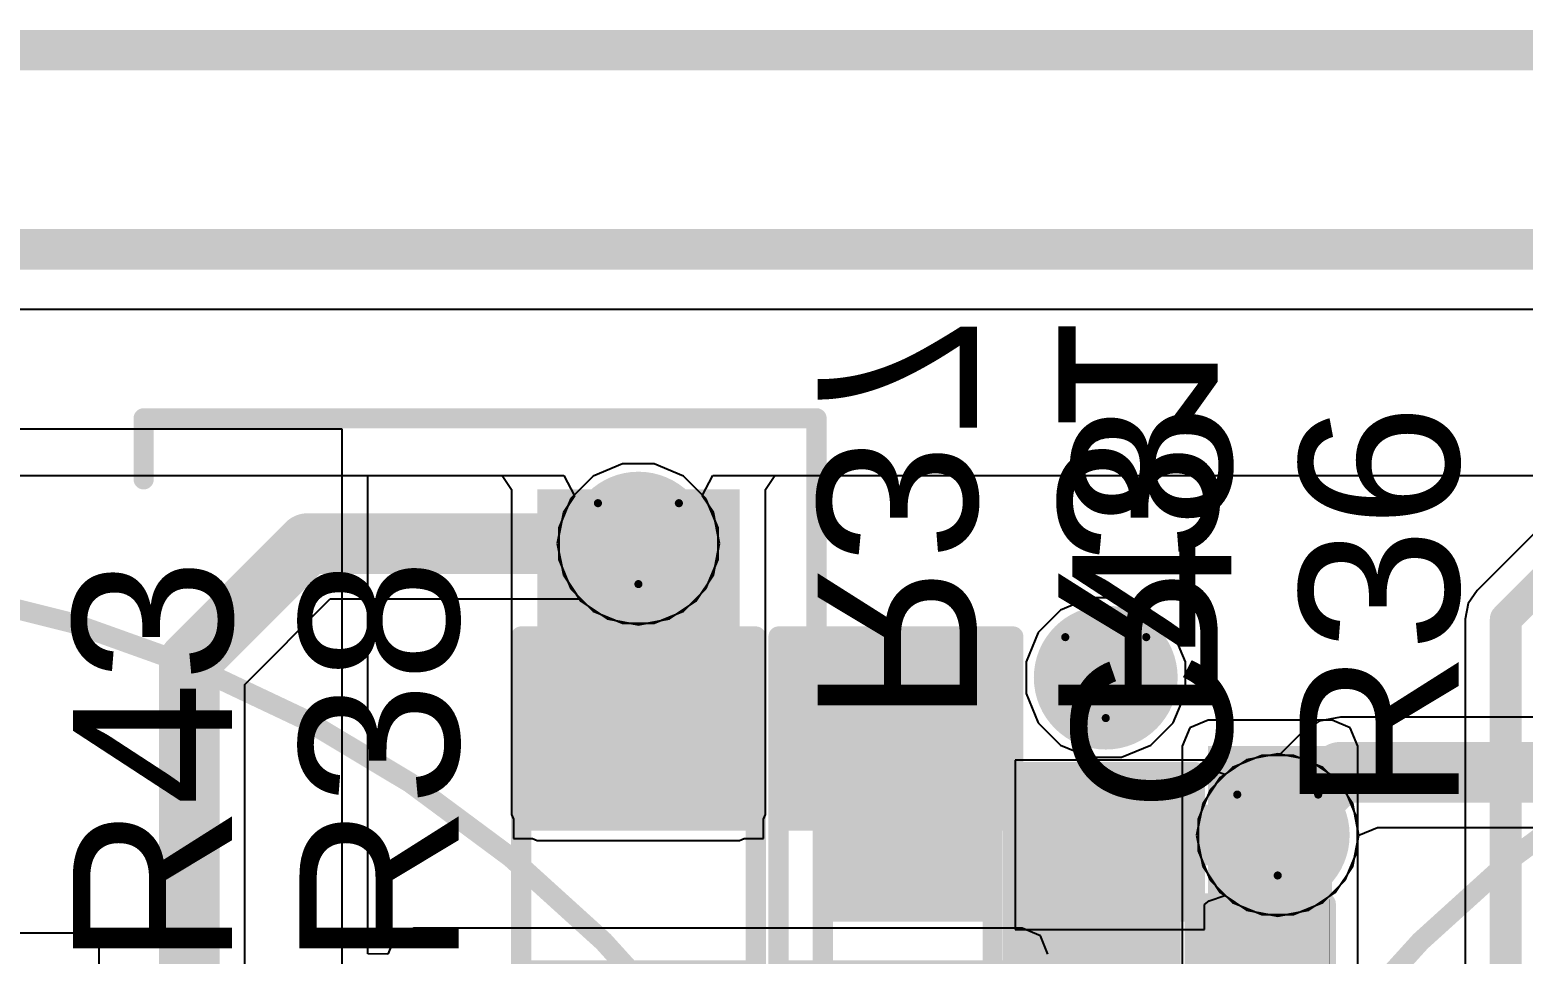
# Model space of a CAD drawing. Header units: inches. Extents: x -3 to 423, y -3 to 110.
# Drawn here: x 10.45 to 19.83, y 75 to 80.8 of the extents above; entities that cross this region are included whole.
import ezdxf

# ---------------------------------------------------------------- set-up
doc = ezdxf.new("R2010")
doc.units = ezdxf.units.IN
for name, color, linetype in [('Board Outline', 56, 'Continuous'), ('Bottom Layer', 5, 'Continuous'), ('Bottom Overlay', 54, 'Continuous'), ('Bottom Paste', 16, 'Continuous'), ('Bottom Solder', 6, 'Continuous'), ('Drill Drawing', 1, 'Continuous'), ('Mechanical 3', 76, 'Continuous'), ('Mid Layer', 16, 'Continuous'), ('Mid Layer 2', 76, 'Continuous'), ('Top Layer', 1, 'Continuous'), ('Top Overlay', 2, 'Continuous'), ('Top Paste', 8, 'Continuous'), ('Top Solder', 216, 'Continuous'), ('Via Holes', 16, 'Continuous')]:
    doc.layers.add(name, color=color, linetype=linetype)
doc.styles.add('Arial', font='', dxfattribs={"height": 0.2})
doc.styles.get('Arial').set_extended_font_data('Arial')

# ---------------------------------------------------------------- blocks, each defined once
blk = doc.blocks.new('DGH256Q2R7_B_2')
at = {"layer": 'Bottom Overlay'}
blk.add_lwpolyline([(8, 0, 0.127, 0.127, 1), (-8, 0, 0.127, 0.127, 1)], format="xyseb", close=True, dxfattribs=at)
blk = doc.blocks.new('DGH256Q2R7_B_5')
at = {"layer": 'Bottom Overlay'}
blk.add_lwpolyline([(8, 0, 0.127, 0.127, 1), (-8, 0, 0.127, 0.127, 1)], format="xyseb", close=True, dxfattribs=at)
blk = doc.blocks.new('RES_0805_12')
at = {"layer": 'Top Layer'}
for points in [[(-1.524, 0.635), (-0.508, 0.635), (-0.508, -0.635), (-1.524, -0.635)], [(0.508, 0.635), (1.524, 0.635), (1.524, -0.635), (0.508, -0.635)]]:
    blk.add_hatch(color=1, dxfattribs=at).paths.add_polyline_path(points)
at = {"layer": 'Top Paste'}
for points in [[(-1.524, 0.635), (-0.508, 0.635), (-0.508, -0.635), (-1.524, -0.635)], [(0.508, 0.635), (1.524, 0.635), (1.524, -0.635), (0.508, -0.635)]]:
    blk.add_hatch(color=8, dxfattribs=at).paths.add_polyline_path(points)
at = {"layer": 'Top Solder'}
for points in [[(-1.6256, 0.7366), (-0.4064, 0.7366), (-0.4064, -0.7366), (-1.6256, -0.7366)], [(0.4064, 0.7366), (1.6256, 0.7366), (1.6256, -0.7366), (0.4064, -0.7366)]]:
    blk.add_hatch(color=216, dxfattribs=at).paths.add_polyline_path(points)
at = {"layer": 'Top Overlay'}
for points in [[(1.6256, 0.7366, 0.127, 0.127, 0), (-1.6256, 0.7366, 0.127, 0.127, 0)], [(-1.6256, -0.7366, 0.127, 0.127, 0), (-1.6256, 0.7366, 0.127, 0.127, 0)], [(1.6256, -0.7366, 0.127, 0.127, 0), (1.6256, 0.7366, 0.127, 0.127, 0)], [(1.6256, -0.7366, 0.127, 0.127, 0), (-1.6256, -0.7366, 0.127, 0.127, 0)]]:
    blk.add_lwpolyline(points, format="xyseb", dxfattribs=at)
for points in [[(-1.65735, 0.7366, 0.0635, 0.0635, 1), (-1.59385, 0.7366, 0.0635, 0.0635, 1)], [(-1.65735, 0.7366, 0.0635, 0.0635, 1), (-1.59385, 0.7366, 0.0635, 0.0635, 1)], [(1.59385, 0.7366, 0.0635, 0.0635, 1), (1.65735, 0.7366, 0.0635, 0.0635, 1)], [(1.59385, 0.7366, 0.0635, 0.0635, 1), (1.65735, 0.7366, 0.0635, 0.0635, 1)], [(-1.65735, -0.7366, 0.0635, 0.0635, 1), (-1.59385, -0.7366, 0.0635, 0.0635, 1)], [(-1.65735, -0.7366, 0.0635, 0.0635, 1), (-1.59385, -0.7366, 0.0635, 0.0635, 1)], [(1.59385, -0.7366, 0.0635, 0.0635, 1), (1.65735, -0.7366, 0.0635, 0.0635, 1)], [(1.59385, -0.7366, 0.0635, 0.0635, 1), (1.65735, -0.7366, 0.0635, 0.0635, 1)]]:
    blk.add_lwpolyline(points, format="xyseb", close=True, dxfattribs=at)
blk = doc.blocks.new('RES_0805_13')
at = {"layer": 'Top Layer'}
for points in [[(-1.524, 0.635), (-0.508, 0.635), (-0.508, -0.635), (-1.524, -0.635)], [(0.508, 0.635), (1.524, 0.635), (1.524, -0.635), (0.508, -0.635)]]:
    blk.add_hatch(color=1, dxfattribs=at).paths.add_polyline_path(points)
at = {"layer": 'Top Paste'}
for points in [[(-1.524, 0.635), (-0.508, 0.635), (-0.508, -0.635), (-1.524, -0.635)], [(0.508, 0.635), (1.524, 0.635), (1.524, -0.635), (0.508, -0.635)]]:
    blk.add_hatch(color=8, dxfattribs=at).paths.add_polyline_path(points)
at = {"layer": 'Top Solder'}
for points in [[(-1.6256, 0.7366), (-0.4064, 0.7366), (-0.4064, -0.7366), (-1.6256, -0.7366)], [(0.4064, 0.7366), (1.6256, 0.7366), (1.6256, -0.7366), (0.4064, -0.7366)]]:
    blk.add_hatch(color=216, dxfattribs=at).paths.add_polyline_path(points)
at = {"layer": 'Top Overlay'}
for points in [[(-1.6256, 0.7366, 0.127, 0.127, 0), (1.6256, 0.7366, 0.127, 0.127, 0)], [(-1.6256, 0.7366, 0.127, 0.127, 0), (-1.6256, -0.7366, 0.127, 0.127, 0)], [(1.6256, 0.7366, 0.127, 0.127, 0), (1.6256, -0.7366, 0.127, 0.127, 0)], [(-1.6256, -0.7366, 0.127, 0.127, 0), (1.6256, -0.7366, 0.127, 0.127, 0)]]:
    blk.add_lwpolyline(points, format="xyseb", dxfattribs=at)
for points in [[(-1.65735, 0.7366, 0.0635, 0.0635, 1), (-1.59385, 0.7366, 0.0635, 0.0635, 1)], [(-1.65735, 0.7366, 0.0635, 0.0635, 1), (-1.59385, 0.7366, 0.0635, 0.0635, 1)], [(1.59385, 0.7366, 0.0635, 0.0635, 1), (1.65735, 0.7366, 0.0635, 0.0635, 1)], [(1.59385, 0.7366, 0.0635, 0.0635, 1), (1.65735, 0.7366, 0.0635, 0.0635, 1)], [(-1.65735, -0.7366, 0.0635, 0.0635, 1), (-1.59385, -0.7366, 0.0635, 0.0635, 1)], [(-1.65735, -0.7366, 0.0635, 0.0635, 1), (-1.59385, -0.7366, 0.0635, 0.0635, 1)], [(1.59385, -0.7366, 0.0635, 0.0635, 1), (1.65735, -0.7366, 0.0635, 0.0635, 1)], [(1.59385, -0.7366, 0.0635, 0.0635, 1), (1.65735, -0.7366, 0.0635, 0.0635, 1)]]:
    blk.add_lwpolyline(points, format="xyseb", close=True, dxfattribs=at)
blk = doc.blocks.new('R___0402_14')
at = {"layer": 'Top Layer'}
for points in [[(-0.6985, -0.3175), (-0.6985, 0.3175), (-0.2413, 0.3175), (-0.2413, -0.3175)], [(0.2413, -0.3175), (0.2413, 0.3175), (0.6985, 0.3175), (0.6985, -0.3175)]]:
    blk.add_hatch(color=1, dxfattribs=at).paths.add_polyline_path(points)
at = {"layer": 'Top Paste'}
for points in [[(-0.6985, -0.3175), (-0.6985, 0.3175), (-0.2413, 0.3175), (-0.2413, -0.3175)], [(0.2413, -0.3175), (0.2413, 0.3175), (0.6985, 0.3175), (0.6985, -0.3175)]]:
    blk.add_hatch(color=8, dxfattribs=at).paths.add_polyline_path(points)
at = {"layer": 'Top Solder'}
for points in [[(-0.7535, -0.3725), (-0.7535, 0.3725), (-0.1863, 0.3725), (-0.1863, -0.3725)], [(0.1863, -0.3725), (0.1863, 0.3725), (0.7535, 0.3725), (0.7535, -0.3725)]]:
    blk.add_hatch(color=216, dxfattribs=at).paths.add_polyline_path(points)
at = {"layer": 'Top Overlay'}
for points in [[(-0.7874, 0.4064, 0.127, 0.127, 0), (-0.7874, -0.4064, 0.127, 0.127, 0)], [(-0.7874, 0.4064, 0.127, 0.127, 0), (0.7874, 0.4064, 0.127, 0.127, 0)], [(0.7874, 0.4064, 0.127, 0.127, 0), (0.7874, -0.4064, 0.127, 0.127, 0)], [(-0.7874, -0.4064, 0.127, 0.127, 0), (0.7874, -0.4064, 0.127, 0.127, 0)], [(-0.8128, -0.4318, 0.00323, 0.00323, 0), (0.8128, -0.4318, 0.00323, 0.00323, 0)]]:
    blk.add_lwpolyline(points, format="xyseb", dxfattribs=at)
for points in [[(-0.8191, 0.4064, 0.0635, 0.0635, 1), (-0.7556, 0.4064, 0.0635, 0.0635, 1)], [(-0.8191, 0.4064, 0.0635, 0.0635, 1), (-0.7556, 0.4064, 0.0635, 0.0635, 1)], [(0.7556, 0.4064, 0.0635, 0.0635, 1), (0.8191, 0.4064, 0.0635, 0.0635, 1)], [(0.7556, 0.4064, 0.0635, 0.0635, 1), (0.8191, 0.4064, 0.0635, 0.0635, 1)], [(-0.8191, -0.4064, 0.0635, 0.0635, 1), (-0.7556, -0.4064, 0.0635, 0.0635, 1)], [(-0.8191, -0.4064, 0.0635, 0.0635, 1), (-0.7556, -0.4064, 0.0635, 0.0635, 1)], [(0.7556, -0.4064, 0.0635, 0.0635, 1), (0.8191, -0.4064, 0.0635, 0.0635, 1)], [(0.7556, -0.4064, 0.0635, 0.0635, 1), (0.8191, -0.4064, 0.0635, 0.0635, 1)], [(-0.8136, -0.4318, 0.00161, 0.00161, 1), (-0.812, -0.4318, 0.00161, 0.00161, 1)], [(0.812, -0.4318, 0.00161, 0.00161, 1), (0.8136, -0.4318, 0.00161, 0.00161, 1)]]:
    blk.add_lwpolyline(points, format="xyseb", close=True, dxfattribs=at)
blk = doc.blocks.new('R___0603_B_15')
at = {"layer": 'Bottom Layer'}
for points in [[(-1.143, -0.4445), (-1.143, 0.4445), (-0.381, 0.4445), (-0.381, -0.4445)], [(0.381, -0.4445), (0.381, 0.4445), (1.143, 0.4445), (1.143, -0.4445)]]:
    blk.add_hatch(color=5, dxfattribs=at).paths.add_polyline_path(points)
at = {"layer": 'Bottom Paste'}
for points in [[(-1.143, -0.4445), (-1.143, 0.4445), (-0.381, 0.4445), (-0.381, -0.4445)], [(0.381, -0.4445), (0.381, 0.4445), (1.143, 0.4445), (1.143, -0.4445)]]:
    blk.add_hatch(color=16, dxfattribs=at).paths.add_polyline_path(points)
at = {"layer": 'Bottom Solder'}
for points in [[(-1.2446, -0.5461), (-1.2446, 0.5461), (-0.2794, 0.5461), (-0.2794, -0.5461)], [(0.2794, -0.5461), (0.2794, 0.5461), (1.2446, 0.5461), (1.2446, -0.5461)]]:
    blk.add_hatch(color=6, dxfattribs=at).paths.add_polyline_path(points)
at = {"layer": 'Bottom Overlay'}
for points in [[(-1.2192, 0.5334, 0.127, 0.127, 0), (1.2192, 0.5334, 0.127, 0.127, 0)], [(-1.2192, 0.5334, 0.127, 0.127, 0), (-1.2192, -0.5334, 0.127, 0.127, 0)], [(1.2192, 0.5334, 0.127, 0.127, 0), (1.2192, -0.5334, 0.127, 0.127, 0)], [(-1.2192, -0.5334, 0.127, 0.127, 0), (1.2192, -0.5334, 0.127, 0.127, 0)]]:
    blk.add_lwpolyline(points, format="xyseb", dxfattribs=at)
for points in [[(-1.25095, 0.5334, 0.0635, 0.0635, 1), (-1.18745, 0.5334, 0.0635, 0.0635, 1)], [(-1.25095, 0.5334, 0.0635, 0.0635, 1), (-1.18745, 0.5334, 0.0635, 0.0635, 1)], [(1.18745, 0.5334, 0.0635, 0.0635, 1), (1.25095, 0.5334, 0.0635, 0.0635, 1)], [(1.18745, 0.5334, 0.0635, 0.0635, 1), (1.25095, 0.5334, 0.0635, 0.0635, 1)], [(-1.25095, -0.5334, 0.0635, 0.0635, 1), (-1.18745, -0.5334, 0.0635, 0.0635, 1)], [(-1.25095, -0.5334, 0.0635, 0.0635, 1), (-1.18745, -0.5334, 0.0635, 0.0635, 1)], [(1.18745, -0.5334, 0.0635, 0.0635, 1), (1.25095, -0.5334, 0.0635, 0.0635, 1)], [(1.18745, -0.5334, 0.0635, 0.0635, 1), (1.25095, -0.5334, 0.0635, 0.0635, 1)]]:
    blk.add_lwpolyline(points, format="xyseb", close=True, dxfattribs=at)
blk = doc.blocks.new('R___0603_B_34')
at = {"layer": 'Bottom Layer'}
for points in [[(-1.143, -0.4445), (-1.143, 0.4445), (-0.381, 0.4445), (-0.381, -0.4445)], [(0.381, -0.4445), (0.381, 0.4445), (1.143, 0.4445), (1.143, -0.4445)]]:
    blk.add_hatch(color=5, dxfattribs=at).paths.add_polyline_path(points)
at = {"layer": 'Bottom Paste'}
for points in [[(-1.143, -0.4445), (-1.143, 0.4445), (-0.381, 0.4445), (-0.381, -0.4445)], [(0.381, -0.4445), (0.381, 0.4445), (1.143, 0.4445), (1.143, -0.4445)]]:
    blk.add_hatch(color=16, dxfattribs=at).paths.add_polyline_path(points)
at = {"layer": 'Bottom Solder'}
for points in [[(-1.2446, -0.5461), (-1.2446, 0.5461), (-0.2794, 0.5461), (-0.2794, -0.5461)], [(0.2794, -0.5461), (0.2794, 0.5461), (1.2446, 0.5461), (1.2446, -0.5461)]]:
    blk.add_hatch(color=6, dxfattribs=at).paths.add_polyline_path(points)
at = {"layer": 'Bottom Overlay'}
for points in [[(1.2192, 0.5334, 0.127, 0.127, 0), (-1.2192, 0.5334, 0.127, 0.127, 0)], [(-1.2192, -0.5334, 0.127, 0.127, 0), (-1.2192, 0.5334, 0.127, 0.127, 0)], [(1.2192, -0.5334, 0.127, 0.127, 0), (1.2192, 0.5334, 0.127, 0.127, 0)], [(1.2192, -0.5334, 0.127, 0.127, 0), (-1.2192, -0.5334, 0.127, 0.127, 0)]]:
    blk.add_lwpolyline(points, format="xyseb", dxfattribs=at)
for points in [[(-1.25095, 0.5334, 0.0635, 0.0635, 1), (-1.18745, 0.5334, 0.0635, 0.0635, 1)], [(-1.25095, 0.5334, 0.0635, 0.0635, 1), (-1.18745, 0.5334, 0.0635, 0.0635, 1)], [(1.18745, 0.5334, 0.0635, 0.0635, 1), (1.25095, 0.5334, 0.0635, 0.0635, 1)], [(1.18745, 0.5334, 0.0635, 0.0635, 1), (1.25095, 0.5334, 0.0635, 0.0635, 1)], [(-1.25095, -0.5334, 0.0635, 0.0635, 1), (-1.18745, -0.5334, 0.0635, 0.0635, 1)], [(-1.25095, -0.5334, 0.0635, 0.0635, 1), (-1.18745, -0.5334, 0.0635, 0.0635, 1)], [(1.18745, -0.5334, 0.0635, 0.0635, 1), (1.25095, -0.5334, 0.0635, 0.0635, 1)], [(1.18745, -0.5334, 0.0635, 0.0635, 1), (1.25095, -0.5334, 0.0635, 0.0635, 1)]]:
    blk.add_lwpolyline(points, format="xyseb", close=True, dxfattribs=at)
blk = doc.blocks.new('C___0402_39')
at = {"layer": 'Top Layer'}
for points in [[(-0.6985, -0.3175), (-0.6985, 0.3175), (-0.2413, 0.3175), (-0.2413, -0.3175)], [(0.2413, -0.3175), (0.2413, 0.3175), (0.6985, 0.3175), (0.6985, -0.3175)]]:
    blk.add_hatch(color=1, dxfattribs=at).paths.add_polyline_path(points)
at = {"layer": 'Top Paste'}
for points in [[(-0.6985, -0.3175), (-0.6985, 0.3175), (-0.2413, 0.3175), (-0.2413, -0.3175)], [(0.2413, -0.3175), (0.2413, 0.3175), (0.6985, 0.3175), (0.6985, -0.3175)]]:
    blk.add_hatch(color=8, dxfattribs=at).paths.add_polyline_path(points)
at = {"layer": 'Top Solder'}
for points in [[(-0.7585, -0.3775), (-0.7585, 0.3775), (-0.1813, 0.3775), (-0.1813, -0.3775)], [(0.1813, -0.3775), (0.1813, 0.3775), (0.7585, 0.3775), (0.7585, -0.3775)]]:
    blk.add_hatch(color=216, dxfattribs=at).paths.add_polyline_path(points)
at = {"layer": 'Top Overlay'}
for points in [[(-0.2794, 0.4064, 0.127, 0.127, 0), (-0.7874, 0.4064, 0.127, 0.127, 0)], [(-0.7874, -0.4064, 0.127, 0.127, 0), (-0.7874, 0.4064, 0.127, 0.127, 0)], [(0.7874, 0.4064, 0.127, 0.127, 0), (0.2794, 0.4064, 0.127, 0.127, 0)], [(0.7874, -0.4064, 0.127, 0.127, 0), (0.7874, 0.4064, 0.127, 0.127, 0)], [(-0.2794, -0.4064, 0.127, 0.127, 0), (-0.7874, -0.4064, 0.127, 0.127, 0)], [(0.7874, -0.4064, 0.127, 0.127, 0), (0.2794, -0.4064, 0.127, 0.127, 0)]]:
    blk.add_lwpolyline(points, format="xyseb", dxfattribs=at)
for points in [[(-0.8191, 0.4064, 0.0635, 0.0635, 1), (-0.7556, 0.4064, 0.0635, 0.0635, 1)], [(-0.8191, 0.4064, 0.0635, 0.0635, 1), (-0.7556, 0.4064, 0.0635, 0.0635, 1)], [(-0.3111, 0.4064, 0.0635, 0.0635, 1), (-0.2477, 0.4064, 0.0635, 0.0635, 1)], [(0.2477, 0.4064, 0.0635, 0.0635, 1), (0.3111, 0.4064, 0.0635, 0.0635, 1)], [(0.7556, 0.4064, 0.0635, 0.0635, 1), (0.8191, 0.4064, 0.0635, 0.0635, 1)], [(0.7556, 0.4064, 0.0635, 0.0635, 1), (0.8191, 0.4064, 0.0635, 0.0635, 1)], [(-0.8191, -0.4064, 0.0635, 0.0635, 1), (-0.7556, -0.4064, 0.0635, 0.0635, 1)], [(-0.8191, -0.4064, 0.0635, 0.0635, 1), (-0.7556, -0.4064, 0.0635, 0.0635, 1)], [(-0.3111, -0.4064, 0.0635, 0.0635, 1), (-0.2477, -0.4064, 0.0635, 0.0635, 1)], [(0.2477, -0.4064, 0.0635, 0.0635, 1), (0.3111, -0.4064, 0.0635, 0.0635, 1)], [(0.7556, -0.4064, 0.0635, 0.0635, 1), (0.8191, -0.4064, 0.0635, 0.0635, 1)], [(0.7556, -0.4064, 0.0635, 0.0635, 1), (0.8191, -0.4064, 0.0635, 0.0635, 1)]]:
    blk.add_lwpolyline(points, format="xyseb", close=True, dxfattribs=at)

msp = doc.modelspace()

# ---------------------------------------------------------------- hatches: boundary and pattern name
at = {"layer": 'Bottom Layer'}
h = msp.add_hatch(color=5, dxfattribs=at)
edge = h.paths.add_edge_path()
edge.add_arc((14.2743, 77.572), 0.35, 0, 360)
h = msp.add_hatch(color=5, dxfattribs=at)
edge = h.paths.add_edge_path()
edge.add_arc((17.2084, 76.731), 0.35, 0, 360)
h = msp.add_hatch(color=5, dxfattribs=at)
edge = h.paths.add_edge_path()
edge.add_arc((18.288, 75.7428), 0.35, 0, 360)
at = {"layer": 'Bottom Solder'}
h = msp.add_hatch(color=6, dxfattribs=at)
edge = h.paths.add_edge_path()
edge.add_arc((14.2743, 77.572), 0.4516, 0, 360)
h = msp.add_hatch(color=6, dxfattribs=at)
edge = h.paths.add_edge_path()
edge.add_arc((17.2084, 76.731), 0.4516, 0, 360)
h = msp.add_hatch(color=6, dxfattribs=at)
edge = h.paths.add_edge_path()
edge.add_arc((18.288, 75.7428), 0.4516, 0, 360)
at = {"layer": 'Mid Layer'}
h = msp.add_hatch(color=16, dxfattribs=at)
edge = h.paths.add_edge_path()
edge.add_arc((14.2743, 77.572), 0.35, 0, 360)
h = msp.add_hatch(color=16, dxfattribs=at)
edge = h.paths.add_edge_path()
edge.add_arc((17.2084, 76.731), 0.35, 0, 360)
h = msp.add_hatch(color=16, dxfattribs=at)
edge = h.paths.add_edge_path()
edge.add_arc((18.288, 75.7428), 0.35, 0, 360)
at = {"layer": 'Mid Layer 2'}
h = msp.add_hatch(color=76, dxfattribs=at)
edge = h.paths.add_edge_path()
edge.add_arc((14.2743, 77.572), 0.35, 0, 360)
h = msp.add_hatch(color=76, dxfattribs=at)
edge = h.paths.add_edge_path()
edge.add_arc((17.2084, 76.731), 0.35, 0, 360)
h = msp.add_hatch(color=76, dxfattribs=at)
edge = h.paths.add_edge_path()
edge.add_arc((18.288, 75.7428), 0.35, 0, 360)
at = {"layer": 'Top Layer'}
for points in [[(13.6393, 75.8713), (14.9093, 75.8713), (14.9093, 77.9121), (13.6393, 77.9121)], [(17.8509, 74.7669), (18.6288, 74.7669), (18.6288, 76.3016), (17.8509, 76.3016)]]:
    msp.add_hatch(color=1, dxfattribs=at).paths.add_polyline_path(points)
h = msp.add_hatch(color=1, dxfattribs=at)
edge = h.paths.add_edge_path()
edge.add_arc((14.2743, 77.572), 0.35, 0, 360)
h = msp.add_hatch(color=1, dxfattribs=at)
edge = h.paths.add_edge_path()
edge.add_arc((17.2084, 76.731), 0.35, 0, 360)
h = msp.add_hatch(color=1, dxfattribs=at)
edge = h.paths.add_edge_path()
edge.add_arc((18.288, 75.7428), 0.35, 0, 360)
at = {"layer": 'Top Solder'}
h = msp.add_hatch(color=216, dxfattribs=at)
edge = h.paths.add_edge_path()
edge.add_arc((14.2743, 77.572), 0.4516, 0, 360)
h = msp.add_hatch(color=216, dxfattribs=at)
edge = h.paths.add_edge_path()
edge.add_arc((17.2084, 76.731), 0.4516, 0, 360)
h = msp.add_hatch(color=216, dxfattribs=at)
edge = h.paths.add_edge_path()
edge.add_arc((18.288, 75.7428), 0.4516, 0, 360)
at = {"layer": 'Via Holes'}
h = msp.add_hatch(color=7, dxfattribs=at)
edge = h.paths.add_edge_path()
edge.add_arc((14.2743, 77.572), 0.25, 0, 360)
h = msp.add_hatch(color=7, dxfattribs=at)
edge = h.paths.add_edge_path()
edge.add_arc((17.2084, 76.731), 0.25, 0, 360)
h = msp.add_hatch(color=7, dxfattribs=at)
edge = h.paths.add_edge_path()
edge.add_arc((18.288, 75.7428), 0.25, 0, 360)

# ---------------------------------------------------------------- linework, layer by layer
at = {"layer": 'Board Outline'}
msp.add_lwpolyline([(0.02, 79.42, 0.254, 0.254, 0), (64.06, 79.42, 0.254, 0.254, 0)], format="xyseb", dxfattribs=at)
at = {"layer": 'Bottom Layer'}
for p, q in [((14.6746, 77.873), (14.7425, 78)), ((14.7425, 78), (28.4695, 78)), ((14.7453, 77.7671), (14.6746, 77.873)), ((14.7841, 77.572), (14.7453, 77.7671)), ((14.7453, 77.3769), (14.7841, 77.572)), ((14.6348, 77.2116), (14.7453, 77.3769)), ((11.8026, 76.6876), (12.3399, 77.2249)), ((12.3399, 77.2249), (13.9049, 77.2249)), ((13.9049, 77.2249), (13.9138, 77.2116)), ((13.9138, 77.2116), (14.0792, 77.101)), ((14.4694, 77.101), (14.6348, 77.2116)), ((14.0792, 77.101), (14.2743, 77.0622)), ((14.2743, 77.0622), (14.4694, 77.101)), ((11.8026, 72.454), (11.8026, 76.6876)), ((18.5488, 76.4573), (18.4361, 76.382)), ((18.6816, 76.4837), (18.5488, 76.4573)), ((24.8008, 76.4837), (18.6816, 76.4837)), ((18.4361, 76.382), (18.3036, 76.2495)), ((18.288, 76.2526), (18.0929, 76.2138)), ((18.3036, 76.2495), (18.288, 76.2526)), ((17.8283, 76.2118), (16.6393, 76.2118)), ((16.6393, 76.2118), (16.6393, 75.1498)), ((17.8283, 76.1781), (17.8283, 76.2118)), ((17.8582, 76.1555), (17.8283, 76.1781)), ((17.9553, 76.1218), (17.8582, 76.1555)), ((18.0929, 76.2138), (17.9553, 76.1218)), ((18.7978, 75.7428), (18.9152, 75.7894)), ((18.9152, 75.7894), (21.6632, 75.7894)), ((18.759, 75.5477), (18.7978, 75.7428)), ((18.6485, 75.3823), (18.759, 75.5477)), ((18.4831, 75.2718), (18.6485, 75.3823)), ((17.8283, 75.3075), (17.8582, 75.33)), ((17.8283, 75.1498), (17.8283, 75.3075)), ((17.8582, 75.33), (17.9553, 75.3638)), ((17.9553, 75.3638), (18.0929, 75.2718)), ((18.0929, 75.2718), (18.288, 75.233)), ((18.288, 75.233), (18.4831, 75.2718)), ((16.6393, 75.1498), (17.8283, 75.1498))]:
    msp.add_line(p, q, dxfattribs=at)
for points in [[(11.4554, 76.8314, 0.381, 0.381, 0), (12.1961, 77.572, 0.381, 0.381, 0)], [(12.1961, 77.572, 0.381, 0.381, 0), (14.2743, 77.572, 0.381, 0.381, 0)], [(11.4554, 72.3102, 0.381, 0.381, 0), (11.4554, 76.8314, 0.381, 0.381, 0)], [(18.288, 75.743, 0.381, 0.381, 0), (18.6816, 76.1365, 0.381, 0.381, 0)], [(18.6816, 76.1365, 0.381, 0.381, 0), (24.8008, 76.1365, 0.381, 0.381, 0)], [(17.2338, 75.6808, 0.381, 0.381, 0), (17.2958, 75.7428, 0.381, 0.381, 0)], [(17.2958, 75.7428, 0.381, 0.381, 0), (18.288, 75.7428, 0.381, 0.381, 0)], [(18.288, 75.7428, 0.381, 0.381, 0), (18.288, 75.743, 0.381, 0.381, 0)]]:
    msp.add_lwpolyline(points, format="xyseb", dxfattribs=at)
for points in [[(12.1008, 77.572, 0.1905, 0.1905, 1), (12.2913, 77.572, 0.1905, 0.1905, 1)], [(12.1008, 77.572, 0.1905, 0.1905, 1), (12.2913, 77.572, 0.1905, 0.1905, 1)], [(14.1791, 77.572, 0.1905, 0.1905, 1), (14.3696, 77.572, 0.1905, 0.1905, 1)], [(11.3602, 76.8314, 0.1905, 0.1905, 1), (11.5506, 76.8314, 0.1905, 0.1905, 1)], [(11.3602, 76.8314, 0.1905, 0.1905, 1), (11.5506, 76.8314, 0.1905, 0.1905, 1)], [(18.5864, 76.1365, 0.1905, 0.1905, 1), (18.7769, 76.1365, 0.1905, 0.1905, 1)], [(18.5864, 76.1365, 0.1905, 0.1905, 1), (18.7769, 76.1365, 0.1905, 0.1905, 1)], [(17.1385, 75.6808, 0.1905, 0.1905, 1), (17.329, 75.6808, 0.1905, 0.1905, 1)], [(17.2005, 75.7428, 0.1905, 0.1905, 1), (17.391, 75.7428, 0.1905, 0.1905, 1)], [(17.2005, 75.7428, 0.1905, 0.1905, 1), (17.391, 75.7428, 0.1905, 0.1905, 1)], [(18.1928, 75.743, 0.1905, 0.1905, 1), (18.3833, 75.743, 0.1905, 0.1905, 1)], [(18.1928, 75.743, 0.1905, 0.1905, 1), (18.3833, 75.743, 0.1905, 0.1905, 1)], [(18.1928, 75.7428, 0.1905, 0.1905, 1), (18.3833, 75.7428, 0.1905, 0.1905, 1)], [(18.1928, 75.7428, 0.1905, 0.1905, 1), (18.3833, 75.7428, 0.1905, 0.1905, 1)]]:
    msp.add_lwpolyline(points, format="xyseb", close=True, dxfattribs=at)
at = {"layer": 'Drill Drawing'}
for points in [[(14.0203, 77.826, 0.0508, 0.0508, 0), (14.5283, 77.826, 0.0508, 0.0508, 0)], [(14.0203, 77.826, 0.0508, 0.0508, 0), (14.2743, 77.318, 0.0508, 0.0508, 0)], [(14.2743, 77.318, 0.0508, 0.0508, 0), (14.5283, 77.826, 0.0508, 0.0508, 0)], [(16.9544, 76.985, 0.0508, 0.0508, 0), (17.4624, 76.985, 0.0508, 0.0508, 0)], [(16.9544, 76.985, 0.0508, 0.0508, 0), (17.2084, 76.477, 0.0508, 0.0508, 0)], [(17.2084, 76.477, 0.0508, 0.0508, 0), (17.4624, 76.985, 0.0508, 0.0508, 0)], [(18.034, 75.9968, 0.0508, 0.0508, 0), (18.542, 75.9968, 0.0508, 0.0508, 0)], [(18.034, 75.9968, 0.0508, 0.0508, 0), (18.288, 75.4888, 0.0508, 0.0508, 0)], [(18.288, 75.4888, 0.0508, 0.0508, 0), (18.542, 75.9968, 0.0508, 0.0508, 0)]]:
    msp.add_lwpolyline(points, format="xyseb", dxfattribs=at)
for points in [[(14.0076, 77.826, 0.0254, 0.0254, 1), (14.033, 77.826, 0.0254, 0.0254, 1)], [(14.0076, 77.826, 0.0254, 0.0254, 1), (14.033, 77.826, 0.0254, 0.0254, 1)], [(14.5156, 77.826, 0.0254, 0.0254, 1), (14.541, 77.826, 0.0254, 0.0254, 1)], [(14.5156, 77.826, 0.0254, 0.0254, 1), (14.541, 77.826, 0.0254, 0.0254, 1)], [(14.2616, 77.318, 0.0254, 0.0254, 1), (14.287, 77.318, 0.0254, 0.0254, 1)], [(14.2616, 77.318, 0.0254, 0.0254, 1), (14.287, 77.318, 0.0254, 0.0254, 1)], [(16.9417, 76.985, 0.0254, 0.0254, 1), (16.9671, 76.985, 0.0254, 0.0254, 1)], [(16.9417, 76.985, 0.0254, 0.0254, 1), (16.9671, 76.985, 0.0254, 0.0254, 1)], [(17.4497, 76.985, 0.0254, 0.0254, 1), (17.4751, 76.985, 0.0254, 0.0254, 1)], [(17.4497, 76.985, 0.0254, 0.0254, 1), (17.4751, 76.985, 0.0254, 0.0254, 1)], [(17.1957, 76.477, 0.0254, 0.0254, 1), (17.2211, 76.477, 0.0254, 0.0254, 1)], [(17.1957, 76.477, 0.0254, 0.0254, 1), (17.2211, 76.477, 0.0254, 0.0254, 1)], [(18.0213, 75.9968, 0.0254, 0.0254, 1), (18.0467, 75.9968, 0.0254, 0.0254, 1)], [(18.0213, 75.9968, 0.0254, 0.0254, 1), (18.0467, 75.9968, 0.0254, 0.0254, 1)], [(18.5293, 75.9968, 0.0254, 0.0254, 1), (18.5547, 75.9968, 0.0254, 0.0254, 1)], [(18.5293, 75.9968, 0.0254, 0.0254, 1), (18.5547, 75.9968, 0.0254, 0.0254, 1)], [(18.2753, 75.4888, 0.0254, 0.0254, 1), (18.3007, 75.4888, 0.0254, 0.0254, 1)], [(18.2753, 75.4888, 0.0254, 0.0254, 1), (18.3007, 75.4888, 0.0254, 0.0254, 1)]]:
    msp.add_lwpolyline(points, format="xyseb", close=True, dxfattribs=at)
at = {"layer": 'Mechanical 3'}
msp.add_lwpolyline([(0.02, 80.6704, 0.254, 0.254, 0), (24.3714, 80.6704, 0.254, 0.254, 0)], format="xyseb", dxfattribs=at)
at = {"layer": 'Mid Layer'}
for p, q in [((0.889, 78), (13.8062, 78)), ((13.8062, 78), (13.8741, 77.873)), ((14.6746, 77.873), (14.7425, 78)), ((14.7425, 78), (28.4695, 78)), ((13.8741, 77.873), (13.8033, 77.7671)), ((14.7453, 77.7671), (14.6746, 77.873)), ((13.8033, 77.7671), (13.7645, 77.572)), ((14.7841, 77.572), (14.7453, 77.7671)), ((13.7645, 77.572), (13.8033, 77.3769)), ((14.7453, 77.3769), (14.7841, 77.572)), ((13.8033, 77.3769), (13.9138, 77.2116)), ((14.6348, 77.2116), (14.7453, 77.3769)), ((13.9138, 77.2116), (14.0792, 77.101)), ((14.4694, 77.101), (14.6348, 77.2116)), ((14.0792, 77.101), (14.2743, 77.0622)), ((14.2743, 77.0622), (14.4694, 77.101)), ((18.288, 76.2526), (18.0929, 76.2138)), ((18.4831, 76.2138), (18.288, 76.2526)), ((18.0929, 76.2138), (17.9275, 76.1033)), ((18.6485, 76.1033), (18.4831, 76.2138)), ((17.9275, 76.1033), (17.817, 75.9379)), ((18.759, 75.9379), (18.6485, 76.1033)), ((17.817, 75.9379), (17.7782, 75.7428)), ((18.7978, 75.7428), (18.759, 75.9379)), ((17.7782, 75.7428), (17.817, 75.5477)), ((18.759, 75.5477), (18.7978, 75.7428)), ((17.817, 75.5477), (17.9275, 75.3823)), ((18.6485, 75.3823), (18.759, 75.5477)), ((17.9275, 75.3823), (18.0929, 75.2718)), ((18.4831, 75.2718), (18.6485, 75.3823)), ((18.0929, 75.2718), (18.288, 75.233)), ((18.288, 75.233), (18.4831, 75.2718))]:
    msp.add_line(p, q, dxfattribs=at)
at = {"layer": 'Mid Layer 2'}
for p, q in [((0.6699, 79.0448), (23.749, 79.0448)), ((14.1749, 78.072), (13.9911, 77.9959)), ((14.3738, 78.072), (14.1749, 78.072)), ((14.5575, 77.9959), (14.3738, 78.072)), ((13.9911, 77.9959), (13.8504, 77.8553)), ((14.6982, 77.8553), (14.5575, 77.9959)), ((13.8504, 77.8553), (13.7743, 77.6715)), ((14.7743, 77.6715), (14.6982, 77.8553)), ((13.7743, 77.6715), (13.7743, 77.4726)), ((14.7743, 77.4726), (14.7743, 77.6715)), ((13.7743, 77.4726), (13.8504, 77.2888)), ((14.6982, 77.2888), (14.7743, 77.4726)), ((13.8504, 77.2888), (13.9911, 77.1482)), ((14.5575, 77.1482), (14.6982, 77.2888)), ((17.1089, 77.231), (16.9252, 77.1549)), ((17.3079, 77.231), (17.1089, 77.231)), ((17.4916, 77.1549), (17.3079, 77.231)), ((13.9911, 77.1482), (14.1749, 77.072)), ((14.1749, 77.072), (14.3738, 77.072)), ((14.3738, 77.072), (14.5575, 77.1482)), ((16.9252, 77.1549), (16.7845, 77.0142)), ((17.6323, 77.0142), (17.4916, 77.1549)), ((16.7845, 77.0142), (16.7084, 76.8305)), ((17.7084, 76.8305), (17.6323, 77.0142)), ((16.7084, 76.8305), (16.7084, 76.6315)), ((17.7084, 76.6315), (17.7084, 76.8305)), ((16.7084, 76.6315), (16.7845, 76.4478)), ((17.6323, 76.4478), (17.7084, 76.6315)), ((16.7845, 76.4478), (16.9252, 76.3071)), ((17.4916, 76.3071), (17.6323, 76.4478)), ((16.9252, 76.3071), (17.1089, 76.231)), ((17.1089, 76.231), (17.3079, 76.231)), ((17.3079, 76.231), (17.4916, 76.3071)), ((18.1886, 76.2428), (18.0048, 76.1667)), ((18.3875, 76.2428), (18.1886, 76.2428)), ((18.5713, 76.1667), (18.3875, 76.2428)), ((18.0048, 76.1667), (17.8641, 76.026)), ((18.7119, 76.026), (18.5713, 76.1667)), ((17.8641, 76.026), (17.788, 75.8422)), ((18.788, 75.8422), (18.7119, 76.026)), ((17.788, 75.8422), (17.788, 75.6433)), ((18.788, 75.6433), (18.788, 75.8422)), ((17.788, 75.6433), (17.8641, 75.4595)), ((18.7119, 75.4595), (18.788, 75.6433)), ((17.8641, 75.4595), (18.0048, 75.3189)), ((18.5713, 75.3189), (18.7119, 75.4595)), ((18.0048, 75.3189), (18.1886, 75.2428)), ((18.3875, 75.2428), (18.5713, 75.3189)), ((18.1886, 75.2428), (18.3875, 75.2428))]:
    msp.add_line(p, q, dxfattribs=at)
at = {"layer": 'Top Layer'}
for p, q in [((1.4911, 78.2931), (12.4131, 78.2931)), ((12.4131, 78.2931), (12.4131, 71.3171)), ((12.5754, 74.9963), (12.5754, 78)), ((12.5754, 78), (13.4182, 78)), ((13.4182, 78), (13.477, 77.9121)), ((15.0717, 77.9121), (15.1304, 78)), ((15.1304, 78), (20.0949, 78)), ((13.477, 77.9121), (13.477, 75.8713)), ((15.0717, 75.8713), (15.0717, 77.9121)), ((20.1435, 77.8827), (19.5393, 77.2785)), ((19.5393, 77.2785), (19.4841, 77.1958)), ((19.4841, 77.1958), (19.4647, 77.0983)), ((19.4647, 77.0983), (19.4647, 74.6241)), ((17.7361, 76.4164), (17.6885, 76.3016)), ((17.8509, 76.464), (17.7361, 76.4164)), ((18.6288, 76.464), (17.8509, 76.464)), ((18.7436, 76.4164), (18.6288, 76.464)), ((18.7912, 76.3016), (18.7436, 76.4164)), ((17.6885, 76.3016), (17.6885, 74.7669)), ((18.7912, 75.7762), (18.7912, 76.3016)), ((13.477, 75.8713), (13.4893, 75.8415)), ((15.0593, 75.8415), (15.0717, 75.8713)), ((13.4893, 75.8415), (13.4893, 75.7213)), ((15.0593, 75.7213), (15.0593, 75.8415)), ((18.7978, 75.7428), (18.7912, 75.7762)), ((13.4893, 75.7213), (13.6095, 75.7213)), ((13.6095, 75.7213), (13.6393, 75.709)), ((13.6393, 75.709), (14.9093, 75.709)), ((14.9093, 75.709), (14.9391, 75.7213)), ((14.9391, 75.7213), (15.0593, 75.7213)), ((18.7912, 75.7094), (18.7978, 75.7428)), ((18.7912, 74.8053), (18.7912, 75.7094)), ((10.8891, 75.1266), (1.4911, 75.1266)), ((10.8891, 70.5973), (10.8891, 75.1266)), ((12.7495, 75.1098), (12.7019, 74.995)), ((12.8643, 75.1574), (12.7495, 75.1098)), ((16.683, 75.1574), (12.8643, 75.1574)), ((16.7978, 75.1098), (16.683, 75.1574)), ((16.8454, 74.995), (16.7978, 75.1098)), ((12.7019, 74.995), (12.5754, 74.9963))]:
    msp.add_line(p, q, dxfattribs=at)
for points in [[(19.7196, 77.0983, 0.2, 0.2, 0), (21.066, 78.4447, 0.2, 0.2, 0)], [(19.7196, 73.9454, 0.2, 0.2, 0), (19.7196, 77.0983, 0.2, 0.2, 0)]]:
    msp.add_lwpolyline(points, format="xyseb", dxfattribs=at)
msp.add_lwpolyline([(19.6696, 77.0983, 0.1, 0.1, 1), (19.7696, 77.0983, 0.1, 0.1, 1)], format="xyseb", close=True, dxfattribs=at)
msp.add_lwpolyline([(19.6696, 77.0983, 0.1, 0.1, 1), (19.7696, 77.0983, 0.1, 0.1, 1)], format="xyseb", close=True, dxfattribs=at)
at = {"layer": 'Top Overlay'}
for points in [[(11.1685, 77.9758, 0.127, 0.127, 0), (11.1685, 78.3588, 0.127, 0.127, 0)], [(11.1685, 78.3588, 0.127, 0.127, 0), (15.3926, 78.3588, 0.127, 0.127, 0)], [(15.3926, 76.9889, 0.127, 0.127, 0), (15.3926, 78.3588, 0.127, 0.127, 0)]]:
    msp.add_lwpolyline(points, format="xyseb", dxfattribs=at)
for points in [[(11.1367, 78.3588, 0.0635, 0.0635, 1), (11.2002, 78.3588, 0.0635, 0.0635, 1)], [(11.1367, 78.3588, 0.0635, 0.0635, 1), (11.2002, 78.3588, 0.0635, 0.0635, 1)], [(15.3608, 78.3588, 0.0635, 0.0635, 1), (15.4243, 78.3588, 0.0635, 0.0635, 1)], [(15.3608, 78.3588, 0.0635, 0.0635, 1), (15.4243, 78.3588, 0.0635, 0.0635, 1)], [(11.1367, 77.9758, 0.0635, 0.0635, 1), (11.2002, 77.9758, 0.0635, 0.0635, 1)], [(15.3608, 76.9889, 0.0635, 0.0635, 1), (15.4243, 76.9889, 0.0635, 0.0635, 1)]]:
    msp.add_lwpolyline(points, format="xyseb", close=True, dxfattribs=at)

# ---------------------------------------------------------------- block references
for name, p, rotation in [('DGH256Q2R7_B_5', (8.3982, 69.4182), 270), ('DGH256Q2R7_B_2', (24.8412, 69.4182), 90), ('RES_0805_13', (14.2743, 75.3633), 90), ('RES_0805_12', (15.8909, 75.3633), 270), ('R___0603_B_34', (15.9652, 74.9188), 270), ('R___0603_B_15', (17.2338, 74.9188), 90), ('C___0402_39', (17.2084, 74.5251), 270), ('R___0402_14', (18.183, 74.5251), 90)]:
    msp.add_blockref(name, p, dxfattribs=dict(rotation=rotation))

# ---------------------------------------------------------------- texts
at = {"layer": 'Bottom Overlay', "style": 'Arial', "text_generation_flag": 2}
for s, p in [('R37', (15.4006, 76.4419)), ('R31', (16.9113, 76.4419))]:
    msp.add_text(s, height=1, rotation=270, dxfattribs=at).set_placement(p)
at = {"layer": 'Top Overlay', "style": 'Arial'}
for s, p in [('C48', (17.9978, 75.8852)), ('R36', (19.4248, 75.8852)), ('R43', (11.7239, 74.9169)), ('R38', (13.1463, 74.9169))]:
    msp.add_text(s, height=1, rotation=90, dxfattribs=at).set_placement(p)

doc.saveas('drawing.dxf')
